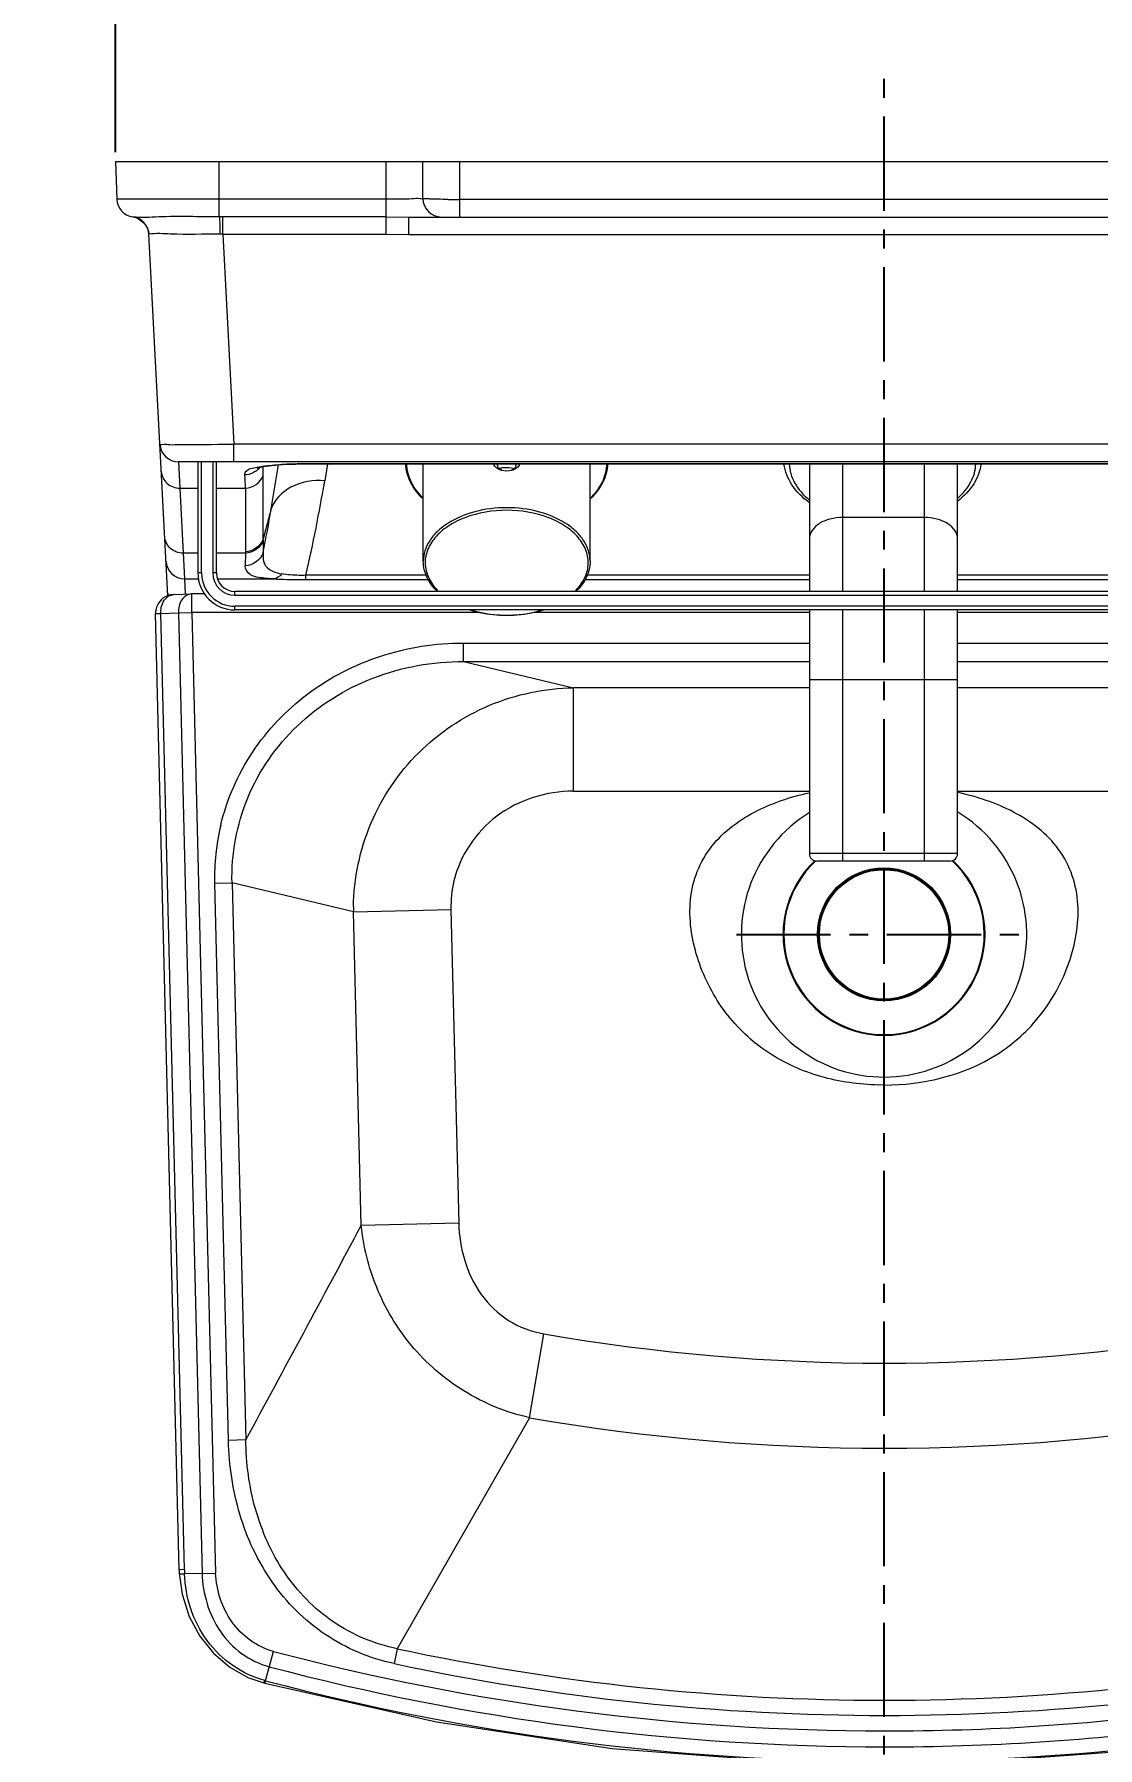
# Model space of a CAD drawing. Header units: millimetres. Extents: x 6110 to 6704, y -2661 to -1821.
# Drawn here: x 6225.8 to 6297.6, y -2057.3 to -1941.7 of the extents above; entities that cross this region are included whole.
import ezdxf

# ---------------------------------------------------------------- set-up
doc = ezdxf.new("R2010")
doc.units = ezdxf.units.MM
doc.header["$LTSCALE"] = 0.1
doc.linetypes.add('CENTERX2', pattern=[101.6, 63.5, -12.7, 12.7, -12.7])
doc.linetypes.add('HIDDEN2', pattern=[4.7625, 3.175, -1.5875])
doc.layers.add('1', color=4, linetype='HIDDEN2', lineweight=13)
doc.layers.add('DIM', color=3, linetype='Continuous', lineweight=9)
doc.layers.add('CENTER', color=1, linetype='CENTERX2')
doc.styles.get("Standard").update_dxf_attribs({"font": 'arial.ttf'})
doc.dimstyles.new('ISO-25', dxfattribs={"dimtxt": 2.5, "dimasz": 2.5, "dimexe": 1.25, "dimexo": 0.625, "dimtad": 1, "dimlfac": 5, "dimtxsty": 'Standard', "dimcen": 2.5, "dimadec": 0, "dimazin": 0, "dimtfac": 1, "dimtmove": 0, "dimatfit": 3, "dimfxl": 1, "dimarcsym": 0})

# ---------------------------------------------------------------- blocks, each defined once
blk = doc.blocks.new('*D88')
at = {"layer": 'Defpoints', "color": 0, "transparency": 16777216}
for p in [(6334.91, -1920.65), (6231.27, -1950.27), (6334.91, -1950.27)]:
    blk.add_point(p, dxfattribs=at)
at = {"layer": 'DIM', "color": 0, "lineweight": -2, "transparency": 16777216}
for p, q in [((6231.27, -1949.64), (6231.27, -1919.4)), ((6334.91, -1949.64), (6334.91, -1919.4)), ((6236.27, -1920.65), (6329.91, -1920.65))]:
    blk.add_line(p, q, dxfattribs=at)
at = {"layer": 'DIM', "color": 0, "transparency": 16777216}
for points in [[(6236.27, -1919.82), (6236.27, -1921.49), (6231.27, -1920.65)], [(6329.91, -1919.82), (6329.91, -1921.49), (6334.91, -1920.65)]]:
    blk.add_solid(points, dxfattribs=at)
at = {"layer": 'DIM', "color": 0, "transparency": 16777216, "insert": (6283.09, -1917.02), "char_height": 5, "attachment_point": 5, "bg_fill": 3, "box_fill_scale": 1.1, "bg_fill_color": 256, "bg_fill_true_color": 13158600, "bg_fill_transparency": 0}
blk.add_mtext('414,6', dxfattribs=at)

msp = doc.modelspace()

# ---------------------------------------------------------------- hatches: boundary and pattern name
at = {"layer": 'DIM'}
h = msp.add_hatch(dxfattribs=at)
h.set_pattern_fill('ANSI31', color=2)
edge = h.paths.add_edge_path()
edge.add_line((6619.617, -2595.98), (6619.617, -1962.206))
edge.add_line((6634.617, -1966.11), (6619.617, -1966.11))
edge.add_line((6634.617, -2610.98), (6634.617, -1966.11))
edge.add_line((6634.617, -2610.98), (6184.457, -2610.98))
edge.add_line((6619.617, -2595.98), (6184.457, -2595.98))
edge.add_line((6184.457, -2610.98), (6184.457, -2595.98))

# ---------------------------------------------------------------- linework, layer by layer
at = {"layer": '1', "color": 7, "linetype": 'Continuous'}
for p, q in [((6231.272, -1950.268), (6231.361, -1952.812)), ((6231.272, -1950.268), (6334.915, -1950.268)), ((6238.275, -1954.008), (6238.275, -1950.268)), ((6249.516, -1950.268), (6249.516, -1955.182)), ((6252.016, -1952.769), (6252.016, -1950.268)), ((6254.517, -1954.019), (6254.517, -1950.268)), ((6249.516, -1952.812), (6231.361, -1952.812)), ((6311.669, -1952.834), (6254.517, -1952.834)), ((6238.52, -1954.008), (6238.275, -1954.008)), ((6238.52, -1955.182), (6238.52, -1954.008)), ((6249.516, -1954.008), (6238.52, -1954.008)), ((6249.516, -1954.008), (6251.059, -1954.019)), ((6251.059, -1955.204), (6251.059, -1954.019)), ((6251.059, -1954.019), (6315.128, -1954.019)), ((6234.803, -1979.562), (6233.525, -1955.182)), ((6238.52, -1955.182), (6238.324, -1955.18)), ((6238.52, -1955.182), (6239.262, -1969.339)), ((6238.52, -1955.182), (6249.516, -1955.182)), ((6249.516, -1955.182), (6251.059, -1955.204)), ((6251.059, -1955.204), (6315.128, -1955.204)), ((6236.326, -1969.365), (6236.678, -1969.363)), ((6237.419, -1969.358), (6237.718, -1969.356)), ((6237.718, -1969.356), (6238.199, -1969.351)), ((6239.2, -1969.339), (6239.262, -1969.339)), ((6239.262, -1970.524), (6239.262, -1969.339)), ((6326.924, -1969.339), (6239.262, -1969.339)), ((6235.516, -1970.524), (6235.613, -1972.308)), ((6330.67, -1970.524), (6235.516, -1970.524)), ((6236.83, -1970.524), (6236.83, -1978.026)), ((6237.08, -1978.026), (6237.08, -1970.524)), ((6237.83, -1970.524), (6237.83, -1978.026)), ((6238.08, -1978.026), (6238.08, -1970.524)), ((6242.543, -1970.72), (6243.413, -1970.686)), ((6244.663, -1970.67), (6244.663, -1970.666)), ((6321.523, -1970.666), (6244.663, -1970.666)), ((6244.663, -1970.67), (6321.523, -1970.67)), ((6245.579, -1970.67), (6245.39, -1971.805)), ((6252.043, -1977.242), (6252.043, -1970.67)), ((6263.297, -1977.242), (6263.297, -1970.67)), ((6278.092, -1970.67), (6278.092, -1979.276)), ((6280.342, -1979.276), (6280.342, -1970.67)), ((6285.844, -1970.67), (6285.844, -1979.276)), ((6288.095, -1979.276), (6288.095, -1970.67)), ((6240.843, -1970.94), (6240.826, -1970.949)), ((6240.84, -1970.889), (6241.195, -1970.829)), ((6241.239, -1975.829), (6241.239, -1971.441)), ((6241.78, -1973.708), (6242.274, -1970.74)), ((6257.67, -1971.154), (6257.338, -1971.112)), ((6258.003, -1971.112), (6257.67, -1971.154)), ((6235.613, -1972.308), (6235.842, -1976.696)), ((6235.613, -1972.308), (6236.83, -1972.308)), ((6238.08, -1972.308), (6240.036, -1972.308)), ((6240.036, -1972.308), (6240.036, -1976.696)), ((6241.78, -1973.708), (6241.239, -1975.733)), ((6285.844, -1974.286), (6280.342, -1974.286)), ((6241.239, -1975.829), (6241.235, -1976.658)), ((6235.842, -1976.696), (6235.885, -1977.545)), ((6236.83, -1976.696), (6235.842, -1976.696)), ((6235.885, -1977.545), (6235.93, -1978.43)), ((6240.036, -1976.696), (6238.08, -1976.696)), ((6240.036, -1976.696), (6240.029, -1977.554)), ((6235.93, -1978.43), (6235.984, -1979.46)), ((6235.93, -1978.43), (6236.883, -1978.43)), ((6237.08, -1978.026), (6236.83, -1978.026)), ((6238.08, -1978.026), (6237.83, -1978.026)), ((6238.156, -1978.43), (6241.923, -1978.43)), ((6244.112, -1978.477), (6244.112, -1978.186)), ((6252.241, -1978.186), (6244.112, -1978.186)), ((6244.112, -1978.477), (6252.386, -1978.477)), ((6262.954, -1978.477), (6278.092, -1978.477)), ((6278.092, -1978.186), (6263.099, -1978.186)), ((6303.075, -1978.186), (6288.095, -1978.186)), ((6288.095, -1978.477), (6303.323, -1978.477)), ((6234.942, -1979.543), (6235.18, -1979.49)), ((6235.18, -1979.49), (6236.372, -1979.446)), ((6236.372, -1979.446), (6236.417, -1979.446)), ((6236.417, -1980.696), (6236.417, -1979.446)), ((6237.288, -1979.446), (6236.417, -1979.446)), ((6239.331, -1979.526), (6239.331, -1979.276)), ((6313.813, -1979.276), (6239.331, -1979.276)), ((6239.331, -1979.526), (6313.804, -1979.526)), ((6233.975, -1980.77), (6234.326, -1980.761)), ((6235.57, -2045.308), (6233.975, -1980.77)), ((6235.92, -2045.258), (6234.325, -1980.739)), ((6234.326, -1980.761), (6235.518, -1980.718)), ((6235.518, -1980.718), (6236.417, -1980.696)), ((6235.518, -1980.718), (6237.12, -2045.52)), ((6236.417, -1980.696), (6238.019, -2045.495)), ((6255.836, -1980.696), (6236.417, -1980.696)), ((6239.331, -1980.526), (6239.331, -1980.276)), ((6313.779, -1980.276), (6239.331, -1980.276)), ((6313.771, -1980.526), (6239.331, -1980.526)), ((6278.092, -1980.696), (6259.504, -1980.696)), ((6278.092, -1980.526), (6278.092, -1996.959)), ((6280.342, -1997.459), (6280.342, -1980.526)), ((6285.844, -1980.526), (6285.844, -1997.459)), ((6288.095, -1996.959), (6288.095, -1980.526)), ((6305.415, -1980.696), (6288.095, -1980.696)), ((6254.751, -1984.002), (6254.751, -1982.757)), ((6254.751, -1982.757), (6278.092, -1982.757)), ((6288.095, -1982.757), (6305.473, -1982.757)), ((6254.751, -1984.002), (6262.173, -1985.775)), ((6254.751, -1984.002), (6278.092, -1984.002)), ((6288.095, -1984.002), (6306.896, -1984.002)), ((6278.092, -1985.216), (6288.095, -1985.216)), ((6262.173, -1992.751), (6262.173, -1985.775)), ((6278.092, -1985.775), (6262.173, -1985.775)), ((6304.171, -1985.775), (6288.095, -1985.775)), ((6262.173, -1992.751), (6278.092, -1992.751)), ((6288.095, -1992.751), (6304.171, -1992.751)), ((6288.095, -1996.959), (6278.092, -1996.959)), ((6287.594, -1997.459), (6278.592, -1997.459)), ((6237.964, -1998.964), (6239.138, -1998.935)), ((6238.893, -2036.54), (6237.964, -1998.964)), ((6239.138, -1998.935), (6240.067, -2036.511)), ((6247.331, -2000.892), (6239.138, -1998.935)), ((6247.331, -2000.892), (6253.909, -2000.73)), ((6253.909, -2000.73), (6254.431, -2021.88)), ((6247.854, -2022.043), (6247.331, -2000.892)), ((6283.132, -2012.035), (6283.132, -2012.575)), ((6283.132, -2012.575), (6282.759, -2012.569)), ((6254.431, -2021.88), (6247.854, -2022.043)), ((6259.208, -2035.011), (6260.186, -2029.359)), ((6259.207, -2035.011), (6250.286, -2050.6)), ((6240.067, -2036.511), (6238.893, -2036.54)), ((6235.92, -2045.258), (6235.569, -2045.266)), ((6235.57, -2045.308), (6235.578, -2045.508)), ((6235.92, -2045.258), (6235.934, -2045.549)), ((6237.12, -2045.52), (6235.932, -2045.549)), ((6237.12, -2045.52), (6238.019, -2045.497)), ((6241.356, -2052.924), (6241.926, -2050.774)), ((6250.285, -2050.6), (6250.072, -2051.601)), ((6241.402, -2052.753), (6241.344, -2052.738)), ((6241.291, -2052.907), (6241.356, -2052.924)), ((6241.292, -2052.907), (6241.317, -2052.832))]:
    msp.add_line(p, q, dxfattribs=at)
for points in [[(6233.529, -1955.18), (6233.527, -1955.18), (6233.526, -1955.181), (6233.525, -1955.182)], [(6241.26, -1970.844), (6241.81, -1970.774), (6242.543, -1970.72)], [(6243.413, -1970.686), (6244.377, -1970.671), (6244.663, -1970.67)], [(6240.826, -1970.949), (6240.921, -1970.918), (6241.26, -1970.844)], [(6235.578, -2045.508), (6235.768, -2046.919), (6236.245, -2048.416), (6236.959, -2049.751), (6237.882, -2050.902), (6238.976, -2051.835), (6240.201, -2052.529), (6241.292, -2052.907)], [(6241.356, -2052.924), (6252.923, -2055.537), (6264.789, -2057.322), (6276.735, -2058.231), (6288.76, -2058.262), (6300.851, -2057.4), (6312.983, -2055.619), (6324.985, -2052.924)]]:
    msp.add_lwpolyline(points, dxfattribs=at)
for radius in [4.489, 4.439, 4.414, 4.364]:
    msp.add_circle((6283.132, -2002.408), radius, dxfattribs=at)
for centre, radius, start, end in [((6232.61, -1952.769), 1.25, 181.98267, 262.421), ((6232.61, -1952.769), 1.25, 182, 262.44059), ((6253.267, -1952.769), 1.25, 180.02543, 269.99888), ((6254.385, -1868.032), 84.802, 269.54357, 270.08932), ((6232.277, -1955.247), 1.25, 3, 82.33894), ((6235.516, -1969.273), 1.25, 183, 270), ((6235.258, -1696.442), 272.925, 270.29817, 270.45379), ((6234.373, -1594.805), 374.565, 270.58532, 270.73845), ((6244.105, -2002.062), 31.389, 91.74334, 92.93232), ((6244.605, -2019.401), 48.736, 89.93214, 91.71152), ((6257.877, -1970.82), 0.419, 15.11958, 21.0411), ((6257.9, -1970.814), 0.396, 8.83318, 15.11767), ((6257.926, -1970.706), 0.369, 351.72895, 359.98848), ((6232.946, -1971.351), 8.292, 1.76587, 3.46914), ((6230.243, -1971.433), 10.997, 359.95639, 1.75453), ((6144.811, -1954.989), 101.975, 346.85132, 350.50839), ((6141.708, -1956.744), 101.5, 348.68477, 350.37869), ((6235.929, -1977.18), 1.249, 183.03672, 270.04608), ((6239.331, -1978.026), 2.501, 180, 270), ((6239.331, -1978.026), 2.251, 180, 270), ((6239.331, -1978.026), 1.5, 180, 270), ((6239.331, -1978.026), 1.25, 180, 270), ((6242.599, -1978.975), 7.816, 182.9942, 184.29523), ((6235.854, -1979.328), 1.062, 182.9994, 192.40596), ((6283.132, -2002.408), 9.628, 121.67491, 58.86368), ((6253.316, -1998.595), 15.357, 166.60698, 181.37828), ((6278.592, -1996.959), 0.5, 180, 270), ((6287.594, -1996.959), 0.5, 270, 0), ((6283.132, -2002.408), 6.814, 133.08496, 47.09129), ((6283.132, -2002.408), 6.764, 132.75497, 47.37638), ((6261.466, -2000.548), 7.56, 166.60698, 181.37828), ((6262.099, -2000.74), 14.769, 179.23301, 180.58982), ((3690.716, -655.12), 2899.557, 331.548519, 331.873178), ((6283.171, -1896.472), 134.861, 260.18697, 279.81345), ((6283.171, -1896.472), 140.597, 260.18633, 279.81359), ((6283.172, -1896.499), 158.595, 257.95326, 282.04699), ((6283.172, -1896.502), 157.569, 257.95319, 282.04704), ((6233.41, -2050.523), 8.237, 343.7256, 344.40602), ((6283.171, -1894.856), 163.329, 255.18255, 284.8178)]:
    msp.add_arc(centre, radius, start, end, dxfattribs=at)
for points, knots in [([(6252.016, -1952.769), (6251.986, -1952.828), (6251.658, -1952.722), (6251.214, -1952.841), (6250.41, -1952.795), (6249.833, -1952.812), (6249.516, -1952.812)], [0, 0, 0, 0, 0.0787867, 0.2960727, 0.6192562, 1, 1, 1, 1]), ([(6253.709, -1952.831), (6253.482, -1952.83), (6253.085, -1952.816), (6252.532, -1952.833), (6252.251, -1952.762), (6252.03, -1952.809), (6252.016, -1952.769)], [0, 0, 0, 0, 0.4011864, 0.7196991, 0.9255045, 1, 1, 1, 1]), ([(6238.275, -1954.008), (6236.913, -1954.012), (6234.976, -1953.932), (6233.022, -1954.084), (6232.446, -1954.008)], [0, 0, 0, 0, 0.7011329, 1, 1, 1, 1]), ([(6238.275, -1954.008), (6238.287, -1954.048), (6238.308, -1954.442), (6238.322, -1954.83), (6238.324, -1955.18)], [0, 0, 0, 0, 0.1058973, 1, 1, 1, 1]), ([(6238.324, -1955.179), (6237.211, -1955.173), (6235.619, -1955.234), (6234.009, -1955.105), (6233.529, -1955.179)], [0, 0, 0, 0, 0.696328, 1, 1, 1, 1]), ([(6234.267, -1969.339), (6234.27, -1969.385), (6234.556, -1969.305), (6234.857, -1969.395), (6235.552, -1969.352), (6236.039, -1969.366), (6236.326, -1969.365)], [0, 0, 0, 0, 0.0677335, 0.2650428, 0.5816257, 1, 1, 1, 1]), ([(6252.035, -1973.031), (6251.694, -1972.707), (6251.123, -1971.99), (6250.875, -1971.096), (6250.858, -1970.671)], [0, 0, 0, 0, 0.5242843, 1, 1, 1, 1]), ([(6250.907, -1970.671), (6250.918, -1971.09), (6251.152, -1971.974), (6251.708, -1972.685), (6252.042, -1973.007)], [0, 0, 0, 0, 0.4752063, 1, 1, 1, 1]), ([(6257.338, -1971.112), (6257.214, -1971.079), (6256.986, -1970.98), (6256.83, -1970.777), (6256.795, -1970.671)], [0, 0, 0, 0, 0.5351901, 1, 1, 1, 1]), ([(6257.338, -1971.112), (6257.255, -1971.072), (6257.109, -1970.963), (6257.045, -1970.787), (6257.045, -1970.706)], [0, 0, 0, 0, 0.530476, 1, 1, 1, 1]), ([(6258.545, -1970.671), (6258.511, -1970.777), (6258.354, -1970.98), (6258.127, -1971.079), (6258.003, -1971.112)], [0, 0, 0, 0, 0.4648373, 1, 1, 1, 1]), ([(6264.482, -1970.671), (6264.465, -1971.096), (6264.217, -1971.99), (6263.646, -1972.707), (6263.306, -1973.031)], [0, 0, 0, 0, 0.4757156, 1, 1, 1, 1]), ([(6264.469, -1970.671), (6264.455, -1971.094), (6264.214, -1971.987), (6263.647, -1972.703), (6263.308, -1973.027)], [0, 0, 0, 0, 0.4748886, 1, 1, 1, 1]), ([(6263.309, -1972.996), (6263.64, -1972.676), (6264.191, -1971.967), (6264.422, -1971.088), (6264.433, -1970.671)], [0, 0, 0, 0, 0.5245968, 1, 1, 1, 1]), ([(6278.083, -1973.276), (6277.633, -1972.948), (6276.855, -1972.194), (6276.442, -1971.171), (6276.379, -1970.672)], [0, 0, 0, 0, 0.5253804, 1, 1, 1, 1]), ([(6276.731, -1970.671), (6276.747, -1971.114), (6277.037, -1972.057), (6277.693, -1972.771), (6278.08, -1973.087)], [0, 0, 0, 0, 0.4698359, 1, 1, 1, 1]), ([(6289.679, -1970.672), (6289.618, -1971.147), (6289.241, -1972.119), (6288.523, -1972.853), (6288.108, -1973.175)], [0, 0, 0, 0, 0.4763332, 1, 1, 1, 1]), ([(6288.11, -1972.975), (6288.462, -1972.666), (6289.053, -1971.976), (6289.312, -1971.089), (6289.326, -1970.671)], [0, 0, 0, 0, 0.5277572, 1, 1, 1, 1]), ([(6234.364, -1971.183), (6234.379, -1971.479), (6234.675, -1972.088), (6235.306, -1972.31), (6235.613, -1972.308)], [0, 0, 0, 0, 0.4914663, 1, 1, 1, 1]), ([(6239.99, -1971.408), (6239.983, -1971.355), (6240.1, -1970.992), (6240.549, -1970.948), (6240.84, -1970.889)], [0, 0, 0, 0, 0.154762, 1, 1, 1, 1]), ([(6245.39, -1971.805), (6244.617, -1971.752), (6243.124, -1971.966), (6241.995, -1973.086), (6241.78, -1973.708)], [0, 0, 0, 0, 0.5408216, 1, 1, 1, 1]), ([(6257.155, -1970.976), (6257.237, -1970.952), (6257.576, -1970.88), (6257.935, -1970.902), (6258.185, -1970.976)], [0, 0, 0, 0, 0.2478459, 1, 1, 1, 1]), ([(6258.291, -1970.759), (6258.281, -1970.832), (6258.209, -1970.981), (6258.077, -1971.075), (6258.003, -1971.111)], [0, 0, 0, 0, 0.4715584, 1, 1, 1, 1]), ([(6257.67, -1973.626), (6256.947, -1973.626), (6255.555, -1973.795), (6253.97, -1974.44), (6252.99, -1975.193), (6252.456, -1975.822), (6252.121, -1976.514), (6252.043, -1977.004), (6252.043, -1977.242)], [0, 0, 0, 0, 0.2964071, 0.5676786, 0.6890451, 0.8000885, 0.9025299, 1, 1, 1, 1]), ([(6257.67, -1973.802), (6256.716, -1973.802), (6255.305, -1974.029), (6253.708, -1974.824), (6252.813, -1975.588), (6252.253, -1976.499), (6252.103, -1977.503), (6252.393, -1978.486), (6252.819, -1979.033), (6253.074, -1979.281)], [0, 0, 0, 0, 0.3066385, 0.445504, 0.5695673, 0.6797344, 0.7819061, 0.885725, 1, 1, 1, 1]), ([(6263.297, -1977.242), (6263.297, -1977.004), (6263.219, -1976.514), (6262.885, -1975.822), (6262.351, -1975.193), (6261.37, -1974.44), (6259.785, -1973.795), (6258.394, -1973.626), (6257.67, -1973.626)], [0, 0, 0, 0, 0.0974701, 0.1999115, 0.3109549, 0.4323214, 0.7035929, 1, 1, 1, 1]), ([(6262.267, -1979.281), (6262.521, -1979.033), (6262.947, -1978.486), (6263.237, -1977.503), (6263.087, -1976.499), (6262.528, -1975.588), (6261.632, -1974.824), (6260.035, -1974.029), (6258.625, -1973.802), (6257.67, -1973.802)], [0, 0, 0, 0, 0.1142746, 0.2180932, 0.3202649, 0.430432, 0.5544951, 0.6933604, 1, 1, 1, 1]), ([(6280.342, -1974.286), (6280.053, -1974.286), (6279.496, -1974.353), (6278.764, -1974.652), (6278.236, -1975.117), (6278.092, -1975.539), (6278.092, -1975.732)], [0, 0, 0, 0, 0.2974165, 0.5696101, 0.801496, 1, 1, 1, 1]), ([(6288.095, -1975.732), (6288.095, -1975.539), (6287.95, -1975.117), (6287.422, -1974.652), (6286.691, -1974.353), (6286.133, -1974.286), (6285.844, -1974.286)], [0, 0, 0, 0, 0.198504, 0.4303899, 0.7025835, 1, 1, 1, 1]), ([(6235.842, -1976.696), (6235.536, -1976.698), (6234.905, -1976.477), (6234.609, -1975.867), (6234.594, -1975.571)], [0, 0, 0, 0, 0.5083092, 1, 1, 1, 1]), ([(6241.923, -1978.43), (6241.596, -1978.413), (6241.077, -1978.362), (6240.313, -1978.224), (6240.028, -1977.785), (6240.029, -1977.554)], [0, 0, 0, 0, 0.4336408, 0.6947933, 1, 1, 1, 1]), ([(6241.235, -1976.658), (6241.206, -1976.957), (6241.281, -1977.76), (6242.088, -1978.016), (6242.485, -1978.087)], [0, 0, 0, 0, 0.4263521, 1, 1, 1, 1]), ([(6252.99, -1979.279), (6252.704, -1979), (6252.229, -1978.378), (6252.043, -1977.607), (6252.043, -1977.242)], [0, 0, 0, 0, 0.5220791, 1, 1, 1, 1]), ([(6263.297, -1977.242), (6263.297, -1977.607), (6263.112, -1978.378), (6262.636, -1979), (6262.35, -1979.279)], [0, 0, 0, 0, 0.4779207, 1, 1, 1, 1]), ([(6241.923, -1978.43), (6242.082, -1978.437), (6242.811, -1978.467), (6243.541, -1978.477), (6244.112, -1978.477)], [0, 0, 0, 0, 0.2176753, 1, 1, 1, 1]), ([(6244.112, -1978.186), (6243.959, -1978.191), (6243.415, -1978.195), (6242.869, -1978.157), (6242.485, -1978.088)], [0, 0, 0, 0, 0.2831549, 1, 1, 1, 1]), ([(6234.325, -1980.739), (6234.323, -1980.608), (6234.36, -1980.153), (6234.638, -1979.672), (6234.942, -1979.543)], [0, 0, 0, 0, 0.2844812, 1, 1, 1, 1]), ([(6236.372, -1979.446), (6236.129, -1979.455), (6235.613, -1979.837), (6235.509, -1980.413), (6235.518, -1980.718)], [0, 0, 0, 0, 0.4432411, 1, 1, 1, 1]), ([(6257.67, -1980.904), (6257.457, -1980.904), (6256.621, -1980.873), (6255.788, -1980.72), (6255.194, -1980.532)], [0, 0, 0, 0, 0.2550216, 1, 1, 1, 1]), ([(6255.293, -1980.527), (6255.48, -1980.585), (6256.256, -1980.79), (6257.063, -1980.874), (6257.67, -1980.874)], [0, 0, 0, 0, 0.2440237, 1, 1, 1, 1]), ([(6257.67, -1980.874), (6257.875, -1980.874), (6258.677, -1980.846), (6259.477, -1980.703), (6260.048, -1980.527)], [0, 0, 0, 0, 0.2548951, 1, 1, 1, 1]), ([(6260.146, -1980.532), (6259.951, -1980.593), (6259.144, -1980.813), (6258.302, -1980.904), (6257.67, -1980.904)], [0, 0, 0, 0, 0.2439315, 1, 1, 1, 1]), ([(6238.376, -1995.038), (6238.79, -1993.302), (6240.264, -1989.928), (6244.092, -1985.916), (6249.107, -1983.338), (6252.867, -1982.756), (6254.751, -1982.756)], [0, 0, 0, 0, 0.2435701, 0.4905621, 0.7428229, 1, 1, 1, 1]), ([(6239.138, -1998.935), (6239.085, -1996.992), (6239.815, -1993.015), (6243.294, -1988.019), (6248.551, -1984.735), (6252.681, -1983.997), (6254.751, -1984.002)], [0, 0, 0, 0, 0.2432777, 0.48878, 0.7408902, 1, 1, 1, 1]), ([(6247.331, -2000.543), (6247.357, -1998.628), (6248.163, -1994.767), (6251.47, -1989.889), (6256.373, -1986.604), (6260.248, -1985.802), (6262.173, -1985.775)], [0, 0, 0, 0, 0.2494189, 0.4990462, 0.7492264, 1, 1, 1, 1]), ([(6262.173, -1992.75), (6260.359, -1992.75), (6256.681, -1993.866), (6254.516, -1997.102), (6254.112, -1998.797)], [0, 0, 0, 0, 0.5099858, 1, 1, 1, 1]), ([(6282.759, -2012.571), (6281.448, -2012.541), (6278.822, -2012.175), (6275.174, -2010.555), (6272.264, -2007.799), (6270.422, -2004.273), (6269.853, -2000.96), (6270.352, -1998.358), (6271.6, -1996.014), (6274.304, -1993.956), (6276.81, -1993.138), (6278.089, -1992.851)], [0, 0, 0, 0, 0.1252122, 0.2502844, 0.375263, 0.5003064, 0.6251017, 0.6877035, 0.7502705, 0.8747834, 1, 1, 1, 1]), ([(6283.132, -2012.575), (6285.764, -2012.575), (6289.897, -2011.597), (6293.878, -2007.969), (6295.798, -2004.415), (6296.414, -2001.062), (6295.934, -1998.417), (6294.688, -1996.028), (6291.94, -1993.94), (6289.397, -1993.119), (6288.099, -1992.833)], [0, 0, 0, 0, 0.2484498, 0.3737539, 0.4990779, 0.6241713, 0.6869606, 0.7497259, 0.8745354, 1, 1, 1, 1]), ([(6259.209, -2035.011), (6257.655, -2034.662), (6254.657, -2033.444), (6251.071, -2030.314), (6248.724, -2026.371), (6248.004, -2023.468), (6247.854, -2022.043)], [0, 0, 0, 0, 0.2605452, 0.5181171, 0.7654485, 1, 1, 1, 1]), ([(6254.432, -2021.88), (6254.473, -2023.563), (6255.211, -2026.199), (6257.708, -2028.591), (6259.348, -2029.214), (6260.186, -2029.359)], [0, 0, 0, 0, 0.4974851, 0.7483395, 1, 1, 1, 1]), ([(6250.071, -2051.601), (6248.423, -2051.249), (6245.228, -2049.907), (6241.59, -2046.244), (6239.429, -2041.595), (6238.934, -2038.221), (6238.892, -2036.54)], [0, 0, 0, 0, 0.2505554, 0.4999604, 0.7500829, 1, 1, 1, 1]), ([(6250.286, -2050.6), (6248.754, -2050.284), (6245.776, -2049.042), (6242.43, -2045.589), (6240.502, -2041.223), (6240.078, -2038.077), (6240.067, -2036.511)], [0, 0, 0, 0, 0.2497702, 0.4996142, 0.74972, 1, 1, 1, 1]), ([(6235.578, -2045.507), (6235.578, -2045.54), (6235.763, -2045.527), (6235.845, -2045.547), (6235.932, -2045.549)], [0, 0, 0, 0, 0.2694333, 1, 1, 1, 1]), ([(6241.344, -2052.738), (6239.817, -2052.34), (6237.003, -2050.342), (6235.986, -2047.129), (6235.931, -2045.549)], [0, 0, 0, 0, 0.4993505, 1, 1, 1, 1]), ([(6237.12, -2045.52), (6237.146, -2046.885), (6237.784, -2049), (6239.708, -2051.014), (6240.985, -2051.633), (6241.651, -2051.811)], [0, 0, 0, 0, 0.4974177, 0.7486748, 1, 1, 1, 1]), ([(6241.925, -2050.774), (6240.816, -2050.484), (6238.793, -2048.972), (6238.086, -2046.647), (6238.019, -2045.495)], [0, 0, 0, 0, 0.4982358, 1, 1, 1, 1]), ([(6241.925, -2050.774), (6255.328, -2054.322), (6276.271, -2057.042), (6304.026, -2055.247), (6317.706, -2052.535), (6324.428, -2050.771)], [0, 0, 0, 0, 0.499405, 0.7496651, 1, 1, 1, 1]), ([(6241.651, -2051.81), (6255.141, -2055.384), (6276.222, -2058.125), (6304.158, -2056.318), (6317.927, -2053.586), (6324.692, -2051.81)], [0, 0, 0, 0, 0.4994159, 0.7496836, 1, 1, 1, 1])]:
    msp.add_open_spline(points, degree=3, knots=knots, dxfattribs=at)
for points in [[(6232.445, -1954.008), (6232.972, -1954.077), (6233.5, -1954.648), (6233.529, -1955.18)], [(6241.195, -1970.829), (6241.627, -1970.767), (6242.063, -1970.737), (6242.499, -1970.714)], [(6240.522, -1971.289), (6240.357, -1971.366), (6240.171, -1971.407), (6239.99, -1971.408)], [(6240.036, -1972.308), (6240.036, -1972.008), (6240.027, -1971.706), (6239.99, -1971.408)], [(6240.036, -1972.308), (6240.53, -1972.308), (6241.099, -1971.915), (6241.239, -1971.441)], [(6240.991, -1970.913), (6240.869, -1971.072), (6240.704, -1971.204), (6240.522, -1971.289)], [(6241.239, -1975.733), (6241.099, -1976.207), (6240.53, -1976.601), (6240.036, -1976.601)], [(6241.239, -1975.829), (6241.099, -1976.303), (6240.53, -1976.697), (6240.036, -1976.696)], [(6241.235, -1976.658), (6241.099, -1977.14), (6240.53, -1977.554), (6240.029, -1977.554)], [(6242.485, -1978.088), (6242.354, -1978.264), (6242.142, -1978.417), (6241.923, -1978.43)], [(6234.473, -1979.74), (6234.168, -1979.969), (6233.965, -1980.389), (6233.975, -1980.77)], [(6235.18, -1979.49), (6234.93, -1979.499), (6234.673, -1979.59), (6234.473, -1979.74)]]:
    msp.add_open_spline(points, degree=3, dxfattribs=at)
at = {"layer": 'CENTER'}
for p, q in [((6283.132, -2065.357), (6283.132, -1944.633)), ((6273.172, -2002.408), (6293.172, -2002.408))]:
    msp.add_line(p, q, dxfattribs=at)

# ---------------------------------------------------------------- next in the draw order: dimensions: what is measured, and where the dimension line sits
at = {"layer": 'DIM'}
dim = msp.add_linear_dim(base=(6334.915, -1920.655), p1=(6231.272, -1950.268), p2=(6334.915, -1950.268), dimstyle='ISO-25', override={"dimtxt": 5, "dimasz": 5, "dimdec": 1, "dimlfac": 4, "dimadec": 1, "dimtdec": 1, "dimfxl": 1.25, "dimtfill": 1}, dxfattribs=at)
dim.commit()
dim.dimension.update_dxf_attribs({"geometry": '*D88', "text_midpoint": (6283.093, -1917.025)})

doc.saveas('drawing.dxf')
